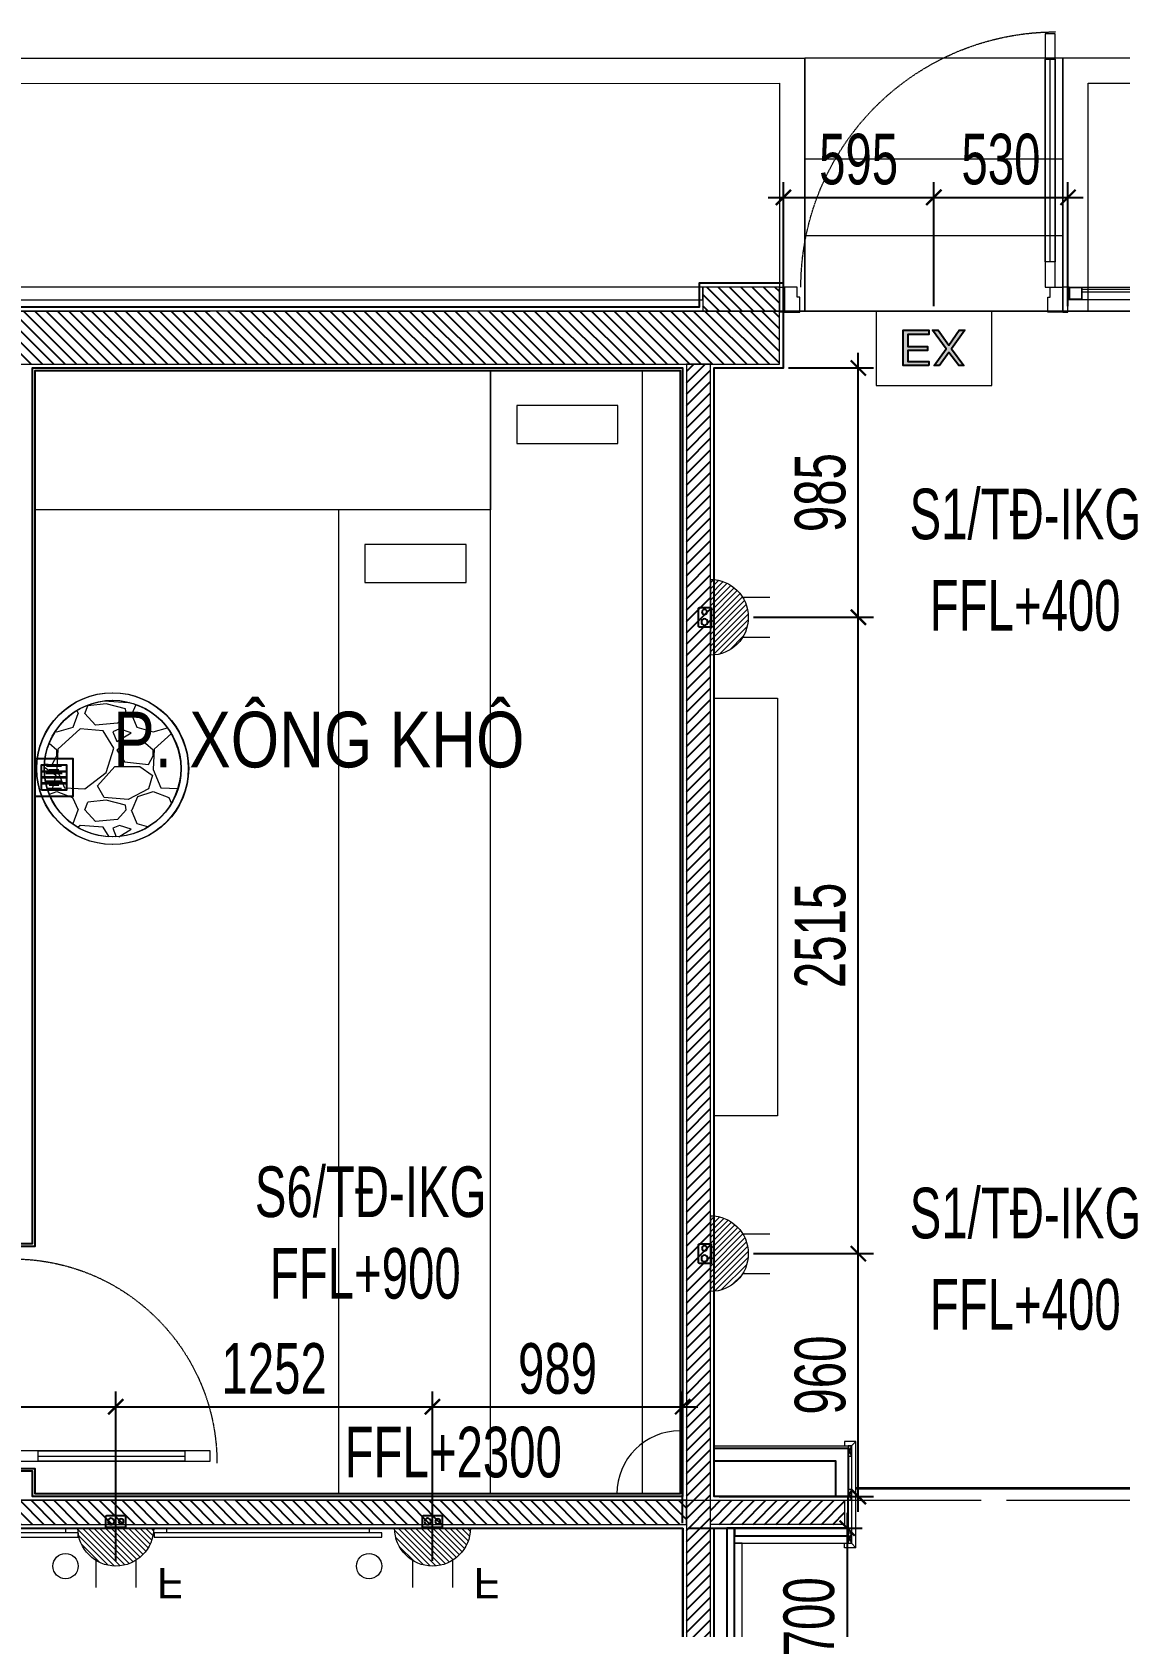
# Model space of a CAD drawing. Header units: millimetres. Extents: x -343543 to 400519, y -115663 to 104219.
# Drawn here: x -327036 to -322738, y 14203 to 20503 of the extents above; entities that cross this region are included whole.
import ezdxf
from ezdxf.xclip import XClip

# ---------------------------------------------------------------- set-up
doc = ezdxf.new("R2010")
doc.units = ezdxf.units.MM
doc.header["$XCLIPFRAME"] = 0
for name, pattern in [('XREF MAT BANG TUONG XAY$0$01.Xref _MB T1$0$HIDDEN', [9.525, 6.35, -3.175]), ('XREF MAT BANG TUONG XAY$0$CENTER', [50.8, 31.75, -6.35, 6.35, -6.35]), ('XREF MAT BANG TUONG XAY$0$HIDDEN', [0.375, 0.25, -0.125])]:
    doc.linetypes.add(name, pattern=pattern)
doc.layers.get('0').update_dxf_attribs({"color": 231, "lineweight": 0})
doc.layers.get('DefPoints').update_dxf_attribs({"color": 191})
for name, color, linetype, lineweight in [('1-INNO-E-Socket', 4, 'Continuous', 5), ('A-PATT', 252, 'Continuous', 9), ('A-SYMBOLS', 10, 'Continuous', 13), ('E - EQ', 10, 'Continuous', 25), ('E-EX', 3, 'Continuous', 25), ('RSA -DIM', 231, 'Continuous', 0), ('SME-E-POW-NOTE', 134, 'Continuous', 18), ('XREF MAT BANG TUONG XAY$0$$0$A-WALL-INT', 8, 'Continuous', 9), ('XREF MAT BANG TUONG XAY$0$$1$A-TEXT', 8, 'Continuous', 25), ('XREF MAT BANG TUONG XAY$0$01.Xref _MB T1$0$A-DOOR', 8, 'Continuous', 9), ('XREF MAT BANG TUONG XAY$0$01.Xref _MB T1$0$A-FNSH', 8, 'Continuous', 9), ('XREF MAT BANG TUONG XAY$0$01.Xref _MB T1$0$A-GLAZ', 8, 'Continuous', 13), ('XREF MAT BANG TUONG XAY$0$01.Xref _MB T1$0$A-HIDD-LO', 8, 'XREF MAT BANG TUONG XAY$0$01.Xref _MB T1$0$HIDDEN', 9), ('XREF MAT BANG TUONG XAY$0$01.Xref _MB T1$0$A-LITE', 8, 'Continuous', 9), ('XREF MAT BANG TUONG XAY$0$01.Xref _MB T1$0$A-RAIL', 8, 'Continuous', 9), ('XREF MAT BANG TUONG XAY$0$01.Xref _MB T1$0$A-TEXT', 8, 'Continuous', 25), ('XREF MAT BANG TUONG XAY$0$A-GRID', 8, 'XREF MAT BANG TUONG XAY$0$CENTER', 15), ('XREF MAT BANG TUONG XAY$0$A-WALL-INT', 8, 'Continuous', 9)]:
    doc.layers.add(name, color=color, linetype=linetype, lineweight=lineweight)
for name, color, linetype in [('E-text', 3, 'Continuous'), ('Gen Điện', 6, 'Continuous'), ('XREF MAT BANG TUONG XAY$0$A-FNSH', 8, 'Continuous'), ('XREF MAT BANG TUONG XAY$0$A-FURN', 8, 'Continuous'), ('XREF MAT BANG TUONG XAY$0$A-FURN @ 50', 8, 'Continuous'), ('XREF MAT BANG TUONG XAY$0$A-FURN @ 75', 8, 'Continuous'), ('XREF MAT BANG TUONG XAY$0$A-HIDD', 8, 'XREF MAT BANG TUONG XAY$0$HIDDEN'), ('XREF MAT BANG TUONG XAY$0$A-PATT', 8, 'Continuous'), ('đế âm', 1, 'Continuous')]:
    doc.layers.add(name, color=color, linetype=linetype)
doc.layers.add('fix lightting red', color=1, linetype='Continuous', lineweight=5, true_color=0xff0000)
doc.styles.add('INNO-Arial', font='arial.ttf')
doc.styles.add('SM-DIMTEXT', font='SME.shx', dxfattribs={"width": 0.7})
doc.styles.add('SME-TEXT', font='sme.shx', dxfattribs={"width": 0.7})
doc.styles.add('XREF MAT BANG TUONG XAY$0$Arial', font='arial.ttf', dxfattribs={"width": 0.8})
doc.dimstyles.new('SDIM-100', dxfattribs={"dimscale": 100, "dimtxt": 2, "dimasz": 0.6, "dimexe": 0.6, "dimexo": 0.2, "dimgap": 0.5, "dimtad": 1, "dimdec": 0, "dimzin": 12, "dimtxsty": 'SM-DIMTEXT', "dimblk": 'ARCHTICK', "dimblk1": 'ARCHTICK', "dimblk2": 'ARCHTICK', "dimcen": 0.12, "dimdle": 0.6, "dimclrd": 7, "dimclre": 8, "dimadec": 0, "dimazin": 3, "dimtfac": 2, "dimtix": 1, "dimtmove": 1, "dimatfit": 3, "dimfxl": 1, "dimtzin": 0, "dimarcsym": 1})
pattern_1 = [(45, (-641.971, -356.651), (-9.45713, 9.45713), [])]

# ---------------------------------------------------------------- blocks, each defined once
blk = doc.blocks.new('*U281')
at = {"color": 8}
blk.add_line((70, 100), (70, 680), dxfattribs=at)
for points in [[(50, 0), (50, 780), (90, 780), (90, 0)], [(50, 100), (90, 100), (90, 680), (50, 680)], [(20, -95), (80, -95), (80, -40), (70, -40), (70, 0), (20, 0)], [(900, -95), (840, -95), (840, -40), (850, -40), (850, 0), (900, 0)]]:
    blk.add_lwpolyline(points, close=True, dxfattribs=at)
at = {"layer": 'XREF MAT BANG TUONG XAY$0$01.Xref _MB T1$0$A-FNSH', "color": 8}
for points in [[(20, -95), (0, -95), (0, 0), (20, 0)], [(900, -95), (920, -95), (920, 0), (900, 0)]]:
    blk.add_lwpolyline(points, close=True, dxfattribs=at)
at = {"layer": 'XREF MAT BANG TUONG XAY$0$01.Xref _MB T1$0$A-HIDD-LO', "color": 8, "ltscale": 0.3}
blk.add_arc((42, 0), 806.7, 360, 90, dxfattribs=at)
blk = doc.blocks.new('*U166')
at = {"color": 8}
blk.add_line((70, 100), (70, 900), dxfattribs=at)
for points in [[(50, 0), (50, 1000), (90, 1000), (90, 0)], [(50, 100), (90, 100), (90, 900), (50, 900)], [(20, -100), (80, -100), (80, -40), (70, -40), (70, 0), (20, 0)], [(1120, -100), (1060, -100), (1060, -40), (1070, -40), (1070, 0), (1120, 0)]]:
    blk.add_lwpolyline(points, close=True, dxfattribs=at)
at = {"layer": 'XREF MAT BANG TUONG XAY$0$01.Xref _MB T1$0$A-FNSH', "color": 8}
for points in [[(20, -100), (0, -100), (0, 0), (20, 0)], [(1120, -100), (1140, -100), (1140, 0), (1120, 0)]]:
    blk.add_lwpolyline(points, close=True, dxfattribs=at)
at = {"layer": 'XREF MAT BANG TUONG XAY$0$01.Xref _MB T1$0$A-HIDD-LO', "color": 8, "ltscale": 0.3}
blk.add_arc((47.5, 0), 1008.3, 360, 90, dxfattribs=at)
blk = doc.blocks.new('XREF MAT BANG TUONG XAY$0$01.Xref _MB T1$0$A$Cfb76151b')
at = {"color": 8}
for points in [[(0, 0), (50, 0), (50, 50), (0, 50)], [(2, 2), (48, 2), (48, 48), (2, 48)]]:
    blk.add_lwpolyline(points, close=True, dxfattribs=at)
blk = doc.blocks.new('XREF MAT BANG TUONG XAY$0$01.Xref _MB T1$0$A$Cc763f58b')
at = {"layer": 'DefPoints', "color": 8}
blk.add_line((5, -50), (5, 0), dxfattribs=at)
at = {"layer": 'XREF MAT BANG TUONG XAY$0$01.Xref _MB T1$0$A-FNSH', "color": 8}
for centre, start, end in [((2.5, 2.3), 222.69033, 317.30967), ((2.5, -52.3), 42.69033, 137.30967)]:
    blk.add_arc(centre, 3.4, start, end, dxfattribs=at)
blk = doc.blocks.new('*U115')
at = {"layer": 'XREF MAT BANG TUONG XAY$0$01.Xref _MB T1$0$A-GLAZ'}
for p, q in [((500, 20), (55, 20)), ((500, 10), (55, 10))]:
    blk.add_line(p, q, dxfattribs=at)
at = {"layer": 'XREF MAT BANG TUONG XAY$0$01.Xref _MB T1$0$A-LITE', "color": 8}
blk.add_lwpolyline([(500, 50), (55, 50), (55, 0), (500, 0)], close=True, dxfattribs=at)
at = {"layer": 'XREF MAT BANG TUONG XAY$0$01.Xref _MB T1$0$A-FNSH', "color": 8, "rotation": 180}
blk.add_blockref('XREF MAT BANG TUONG XAY$0$01.Xref _MB T1$0$A$Cc763f58b', (5, 0), dxfattribs=at)
at = {"layer": 'XREF MAT BANG TUONG XAY$0$01.Xref _MB T1$0$A-FNSH', "color": 8, "xscale": -1, "rotation": 180}
blk.add_blockref('XREF MAT BANG TUONG XAY$0$01.Xref _MB T1$0$A$Cc763f58b', (550, 0), dxfattribs=at)
at = {"layer": 'XREF MAT BANG TUONG XAY$0$01.Xref _MB T1$0$A-GLAZ', "color": 8}
blk.add_blockref('XREF MAT BANG TUONG XAY$0$01.Xref _MB T1$0$A$Cfb76151b', (5, 0), dxfattribs=at)
at = {"layer": 'XREF MAT BANG TUONG XAY$0$01.Xref _MB T1$0$A-GLAZ', "color": 8, "xscale": -1}
blk.add_blockref('XREF MAT BANG TUONG XAY$0$01.Xref _MB T1$0$A$Cfb76151b', (550, 0), dxfattribs=at)
blk = doc.blocks.new('XREF MAT BANG TUONG XAY$0$00.xref_IKIGAI_Truc')
at = {"layer": 'XREF MAT BANG TUONG XAY$0$A-GRID', "color": 8, "ltscale": 20}
for points in [[(-2907.5, 19400), (42750, 19400)], [(-2907.5, 14700), (42750, 14700)]]:
    blk.add_lwpolyline(points, dxfattribs=at)
blk = doc.blocks.new('XREF MAT BANG TUONG XAY$0$Drain')
at = {"color": 8}
blk.add_lwpolyline([(-1.2, -1.2), (1.2, -1.2), (1.2, 1.2), (-1.2, 1.2)], close=True, dxfattribs=at)
at = {"color": 8, "const_width": 0.16}
for points in [[(-0.73, 0.48), (-0.73, -0.48)], [(-0.37, 0.79), (-0.37, -0.79)], [(0, 0.87), (0, -0.87)], [(0.37, 0.79), (0.37, -0.79)], [(0.73, 0.48), (0.73, -0.48)]]:
    blk.add_lwpolyline(points, dxfattribs=at)
blk = doc.blocks.new('*U3481')
at = {"layer": 'XREF MAT BANG TUONG XAY$0$A-FURN @ 50', "color": 8, "xscale": -41.66666666666667, "yscale": 41.66666666666667, "zscale": 41.66666666666667, "rotation": 270}
blk.add_blockref('XREF MAT BANG TUONG XAY$0$Drain', (11615, 17557), dxfattribs=at)
at = {"layer": 'XREF MAT BANG TUONG XAY$0$A-FURN @ 75', "color": 8, "xscale": -62.50000000000001, "yscale": 62.50000000000001, "zscale": 62.50000000000001, "rotation": 270}
blk.add_blockref('XREF MAT BANG TUONG XAY$0$Drain', (11615, 17557), dxfattribs=at)
blk = doc.blocks.new('XREF MAT BANG TUONG XAY$0$xref_IKIGAI_Cot')
at = {"layer": 'XREF MAT BANG TUONG XAY$0$A-GRID', "color": 8, "ltscale": 20}
for points in [[(-2907.5, 19400), (42750, 19400)], [(-2907.5, 14700), (42750, 14700)]]:
    blk.add_lwpolyline(points, dxfattribs=at)
blk = doc.blocks.new('*U218')
at = {"layer": 'XREF MAT BANG TUONG XAY$0$A-PATT'}
h = blk.add_hatch(dxfattribs=at)
h.set_pattern_fill('ANSI31', color=8, scale=10)
h.set_pattern_definition([(45, (40766.8, -11178.564), (-22.45064, 22.45064), [])])
h.paths.add_polyline_path([(-38.7, 47.5), (5281.3, 47.5), (5281.3, -47.5), (-38.7, -47.5)])
at = {"layer": 'XREF MAT BANG TUONG XAY$0$A-WALL-INT', "color": 8}
blk.add_lwpolyline([(-38.7, 47.5), (5281.3, 47.5), (5281.3, -47.5), (-38.7, -47.5)], close=True, dxfattribs=at)
blk = doc.blocks.new('*U232')
at = {"layer": 'XREF MAT BANG TUONG XAY$0$A-PATT'}
h = blk.add_hatch(dxfattribs=at)
h.set_pattern_fill('ANSI31', color=8, scale=10)
h.set_pattern_definition([(45, (41235.113, -11293.564), (-22.45064, 22.45064), [])])
h.paths.add_polyline_path([(-38.7, 47.5), (5749.6, 47.5), (5749.6, -162.5), (-38.7, -162.5)])
at = {"layer": 'XREF MAT BANG TUONG XAY$0$A-WALL-INT', "color": 8}
blk.add_lwpolyline([(-38.7, 47.5), (5749.6, 47.5), (5749.6, -162.5), (-38.7, -162.5)], close=True, dxfattribs=at)
blk = doc.blocks.new('*U233')
at = {"layer": 'XREF MAT BANG TUONG XAY$0$A-PATT'}
h = blk.add_hatch(dxfattribs=at)
h.set_pattern_fill('ANSI31', color=8, scale=10)
h.set_pattern_definition([(45, (35750.103, -11178.564), (-22.45064, 22.45064), [])])
h.paths.add_polyline_path([(-38.7, 47.5), (264.6, 47.5), (264.6, -47.5), (-38.7, -47.5)])
at = {"layer": 'XREF MAT BANG TUONG XAY$0$A-WALL-INT', "color": 8}
blk.add_lwpolyline([(-38.7, 47.5), (264.6, 47.5), (264.6, -47.5), (-38.7, -47.5)], close=True, dxfattribs=at)
blk = doc.blocks.new('*U279')
at = {"layer": 'XREF MAT BANG TUONG XAY$0$A-PATT'}
h = blk.add_hatch(dxfattribs=at)
h.set_pattern_fill('ANSI31', color=8, scale=10)
h.set_pattern_definition([(45, (43311.79, -11178.564), (-22.45064, 22.45064), [])])
h.paths.add_polyline_path([(-38.7, 47.5), (7826.3, 47.5), (7826.3, -47.5), (-38.7, -47.5)])
at = {"layer": 'XREF MAT BANG TUONG XAY$0$A-WALL-INT', "color": 8}
blk.add_lwpolyline([(-38.7, 47.5), (7826.3, 47.5), (7826.3, -47.5), (-38.7, -47.5)], close=True, dxfattribs=at)
blk = doc.blocks.new('*U289')
at = {"layer": 'XREF MAT BANG TUONG XAY$0$A-PATT'}
h = blk.add_hatch(dxfattribs=at)
h.set_pattern_fill('ANSI31', color=8, scale=10)
h.set_pattern_definition([(45, (35976.79, -11178.564), (-22.45064, 22.45064), [])])
h.paths.add_polyline_path([(-38.7, 47.5), (491.3, 47.5), (491.3, -47.5), (-38.7, -47.5)])
at = {"layer": 'XREF MAT BANG TUONG XAY$0$A-WALL-INT', "color": 8}
blk.add_lwpolyline([(-38.7, 47.5), (491.3, 47.5), (491.3, -47.5), (-38.7, -47.5)], close=True, dxfattribs=at)
blk = doc.blocks.new('XREF MAT BANG NOI THAT')
h = blk.add_hatch()
h.set_pattern_fill('GRAVEL', color=8, scale=15)
h.set_pattern_definition([(228.0127875, (-413533.12, -126211.106), (-3048.0000002, -3428.9999998), [51.25822, -5074.57255]), (184.969741, (-413567.41, -126249.206), (4571.9999982, 381.0000217), [87.9607, -8708.10733]), (132.510447, (-413655.04, -126256.826), (3810.0000016, -4190.9999985), [62.02223, -6140.20842]), (267.273689, (-413803.63, -126352.076), (381.0000008, 7619.99999996), [80.10068, -7929.9656]), (292.833654, (-413807.44, -126432.086), (-1905.00000016, 4571.9999999), [78.54505, -7775.97116]), (357.273689, (-413776.96, -126504.476), (-7619.99999996, 381.0000008), [80.10068, -7929.9656]), (37.6942405, (-413696.95, -126508.286), (-4952.9999998, -3810.0000003), [105.92905, -10486.9673]), (72.2553284, (-413613.13, -126443.516), (2667.0000007, 8381.99999977), [100.00793, -9900.7885]), (121.4295656, (-413582.65, -126348.266), (-3048.0000004, 4952.9999997), [80.37195, -7956.83185]), (175.236358, (-413624.56, -126279.686), (4191, -381.0000007), [91.757, -4496.09054]), (222.3974378, (-413716, -126272.066), (-4571.99999985, -4191.00000016), [118.6617, -11747.51588]), (138.814075, (-413426.44, -126355.886), (-2666.9999998, 2286.0000002), [40.50068, -4009.58487]), (171.4692344, (-413456.92, -126329.216), (4953.0000001, -761.9999991), [77.0523, -7628.19585]), (225, (-413533.12, -126317.79), (-5e-14, -381), [53.8814, -484.93397]), (203.19859, (-413559.79, -126272.066), (1905, 762), [29.0162, -2872.59336]), (291.80141, (-413586.46, -126283.496), (-381, 1143), [41.03484, -2010.71295]), (30.963757, (-413571.22, -126321.596), (1143, 762), [66.64795, -2154.94472]), (161.56505, (-413514.07, -126287.31), (762, -381), [48.19307, -1156.63472]), (16.3895403, (-413807.44, -126283.496), (3810, 1143), [67.5132, -6683.824]), (70.346176, (-413742.67, -126264.446), (-1524.0000001, -4191), [56.63984, -5607.33235]), (293.19859, (-413514.07, -126211.106), (-762, 1905), [58.032, -2843.57754]), (343.6104597, (-413491.21, -126264.446), (-3810.0000001, 1142.9999997), [67.5132, -6683.824]), (339.443955, (-413807.44, -126519.716), (-1905, 762), [65.10528, -3190.16015]), (294.7751406, (-413746.48, -126542.576), (-1905.0000023, 4190.999999), [54.55082, -5400.539]), (66.80141, (-413510.26, -126592.106), (762, 1905), [58.032, -2843.57754]), (17.3540246, (-413487.4, -126538.766), (-4952.9999999, -1524.0000003), [63.8674, -6322.8564]), (69.443955, (-413696.95, -126592.106), (-762, -1905), [32.55264, -3222.7128]), (101.309932, (-413533.12, -126592.11), (-381, 1524), [19.4272, -1923.29924]), (165.963757, (-413536.93, -126573.06), (1143, -381), [78.54506, -1492.3582]), (186.009006, (-413613.13, -126554.006), (3810, 381.0000002), [72.79005, -7206.20473]), (303.690068, (-413571.22, -126355.89), (-381, 762), [54.94858, -1318.76645]), (353.1572266, (-413540.74, -126401.606), (6477.00000004, -761.99999966), [95.9335, -9497.40136]), (60.945396, (-413445.49, -126413.036), (-1524, -2667), [39.22624, -3883.40885]), (90, (-413426.44, -126378.75), (-381, 381), [22.86, -358.14]), (120.256437, (-413620.75, -126542.576), (1523.9999998, -2667.0000001), [52.93004, -5240.09112]), (48.0127875, (-413647.42, -126496.856), (3048.0000003, 3428.9999998), [102.51643, -5023.31433]), (0, (-413578.84, -126420.66), (381, 381), [99.06, -281.94]), (325.3048465, (-413479.78, -126420.656), (3810.0000014, -2666.999998), [60.24143, -5963.8975]), (254.054604, (-413430.25, -126454.946), (-381, -1524), [55.47436, -2718.2475]), (207.6459754, (-413445.49, -126508.286), (-7239.00000027, -3809.9999995), [90.32176, -8941.86966]), (175.4260787, (-413525.5, -126550.196), (-4953, 381), [95.55442, -9459.87697])])
edge = h.paths.add_edge_path()
edge.add_arc((11847.4, 17591.7), 270, 180, 540, ccw=False)
at = {"color": 8}
for points in [[(11540, 19165), (13340, 19165), (13340, 18615), (11540, 18615)], [(13340, 19165), (13940, 19165), (13940, 14725), (13340, 14725)], [(14090, 19165), (13940, 19165), (13940, 14725), (14090, 14725)], [(13844.4, 19026.8), (13444.4, 19026.8), (13444.4, 18876.8), (13844.4, 18876.8)], [(13340, 18615), (12740, 18615), (12740, 14725), (13340, 14725)], [(13244.4, 18476.8), (12844.4, 18476.8), (12844.4, 18326.8), (13244.4, 18326.8)], [(14225, 16220), (14225, 17870), (14475, 17870), (14475, 16220)], [(9055, 11510), (8505, 11510), (8505, 14285), (8810, 14285), (8810, 14590), (14102.5, 14590), (14100, 11509.6), (13550, 11510), (13550, 14040), (9055, 14040)], [(11710.5, 14554), (11710.5, 14572), (10810.5, 14572), (10810.5, 14554)], [(10860.5, 14590), (11660.5, 14590), (11660.5, 14572), (10860.5, 14572)], [(12910.5, 14554), (12910.5, 14572), (12010.5, 14572), (12010.5, 14554)], [(12060.5, 14590), (12860.5, 14590), (12860.5, 14572), (12060.5, 14572)]]:
    blk.add_lwpolyline(points, close=True, dxfattribs=at)
for centre, radius in [((11845.8, 17591.7), 300), ((11847.4, 17591.7), 300), ((11845.8, 17591.7), 270), ((11847.4, 17591.7), 270), ((11660.5, 14440), 50), ((12860.5, 14440), 50)]:
    blk.add_circle(centre, radius, dxfattribs=at)
blk = doc.blocks.new('01.Xref _MB T1')
at = {"color": 8}
blk.add_lwpolyline([(39999.98286, 2999.99997), (40000.00012, 19400), (-0.00011, 19399.99891), (0.00011, 2999.99997), (8394.99073, 2999.9999), (8394.99073, -99.99996), (31605.0109, -99.99952), (31605.0109, 3000.00035)], close=True, dxfattribs=at)
at = {"layer": 'XREF MAT BANG TUONG XAY$0$$0$A-WALL-INT', "color": 8}
for points in [[(14739.99988, 14933.00002), (14739.99988, 14915.00002), (14766.99988, 14915.00002), (14784.99988, 14933.00002)], [(14739.99988, 14933.00002), (14739.99988, 14915.00002), (14766.99988, 14915.00002), (14784.99988, 14933.00002)], [(14766.99991, 14530), (14784.99991, 14512), (14784.99988, 14933.00002), (14766.99988, 14915.00002)], [(14766.99991, 14530), (14784.99991, 14512), (14784.99988, 14933.00002), (14766.99988, 14915.00002)], [(14224.99297, 14914.99996), (14754.99988, 14914.99996), (14754.99988, 14905.99996), (14224.99297, 14905.99996)], [(14754.99988, 14875.00002), (14766.99988, 14875.00002), (14766.99988, 14915.00002), (14754.99988, 14915.00002)], [(14754.99988, 14875.00002), (14766.99988, 14875.00002), (14766.99988, 14915.00002), (14754.99988, 14915.00002)], [(14754.9999, 14702.50001), (14766.9999, 14702.50001), (14766.9999, 14742.50001), (14754.9999, 14742.50001)], [(14754.9999, 14702.50001), (14766.9999, 14702.50001), (14766.9999, 14742.50001), (14754.9999, 14742.50001)], [(14754.99991, 14530), (14754.99991, 14560), (14304.99045, 14560), (14304.99045, 14530)], [(14754.99991, 14530), (14766.99991, 14530), (14766.99991, 14570), (14754.99991, 14570)], [(14754.99991, 14530), (14766.99991, 14530), (14766.99991, 14570), (14754.99991, 14570)], [(14334.99994, 14530), (14304.99994, 14530), (14304.99994, 11264.99999), (14334.99994, 11264.99999)], [(14739.99991, 14512), (14739.99991, 14530), (14766.99991, 14530), (14784.99991, 14512)], [(14739.99991, 14512), (14739.99991, 14530), (14766.99991, 14530), (14784.99991, 14512)]]:
    blk.add_lwpolyline(points, close=True, dxfattribs=at)
for points in [[(14754.99988, 14875.00002), (14766.99988, 14915.00002)], [(14766.99988, 14875.00002), (14754.99988, 14915.00002)], [(14754.99988, 14875.00002), (14766.99988, 14915.00002)], [(14766.99988, 14875.00002), (14754.99988, 14915.00002)], [(14754.9999, 14702.50001), (14766.9999, 14742.50001)], [(14766.9999, 14702.50001), (14754.9999, 14742.50001)], [(14754.9999, 14702.50001), (14766.9999, 14742.50001)], [(14766.9999, 14702.50001), (14754.9999, 14742.50001)], [(14754.99991, 14530), (14766.99991, 14570)], [(14766.99991, 14530), (14754.99991, 14570)], [(14754.99991, 14530), (14766.99991, 14570)], [(14766.99991, 14530), (14754.99991, 14570)]]:
    blk.add_lwpolyline(points, dxfattribs=at)
at = {"layer": 'XREF MAT BANG TUONG XAY$0$01.Xref _MB T1$0$A-FNSH', "color": 8}
for points in [[(8394.99073, 1999.99999), (-1000, 1999.99998), (-1000.00012, 20399.99968), (14583.31301, 20400.0078)], [(14583.31333, 19399.99994), (14583.31301, 20400.0078)], [(15703.31324, 19400.00844), (15703.31324, 20300.0085), (24276.68633, 20300.01291), (24276.68661, 19494.99925), (24376.68689, 19494.99925), (24376.68627, 20400.01296), (15603.31324, 20400.00844)], [(-899.99999, 5519.99987), (-900.00012, 20299.99973), (14483.31306, 20300.00774), (14483.31333, 19400)], [(14586.62786, 19399.99994), (24376.68659, 19399.99984)]]:
    blk.add_lwpolyline(points, dxfattribs=at)
for points in [[(14583.31333, 19399.99994), (15603.31324, 19399.99999), (15603.31324, 20400.00814), (14583.31333, 20400.00809)], [(15603.31324, 20000.00844), (14583.31317, 20000.00839), (14583.31317, 19698.5039), (15603.31324, 19698.50395)]]:
    blk.add_lwpolyline(points, close=True, dxfattribs=at)
at = {"layer": 'XREF MAT BANG TUONG XAY$0$01.Xref _MB T1$0$A-FNSH', "color": 8, "elevation": 0}
blk.add_lwpolyline([(15603.31324, 20400.00785), (15603.31324, 19400.00844)], dxfattribs=at)
at = {"layer": 'XREF MAT BANG TUONG XAY$0$01.Xref _MB T1$0$A-RAIL', "color": 8}
blk.add_lwpolyline([(8780.00007, 19494.99885), (8780.00007, 19444.99885), (14180.00007, 19444.9993), (14180.00007, 19494.9993)], close=True, dxfattribs=at)
at = {"layer": 'XREF MAT BANG TUONG XAY$0$A-FNSH', "color": 8}
for points in [[(11290, 15714.99997), (11530, 15714.99997), (11530, 19174.99915), (14100, 19174.99915), (14100, 14714.99999), (11529.99993, 14714.99999), (11530, 14814.99997), (11290.00003, 14814.99997)], [(8504.99998, 11510), (8504.99668, 14285), (8809.99073, 14284.99999), (8809.99073, 14590), (14099.96637, 14590), (14099.97586, 11509.99995)], [(14224.99994, 11314.99999), (14225.00005, 14590), (14754.99993, 14590), (14754.99993, 14715.0002), (14225.00265, 14714.99978), (14224.99735, 19174.99957), (14498.31324, 19174.99872), (14498.31323, 19509.9993), (14165.00007, 19509.9993), (14165.00007, 19414.99916), (7544.99993, 19415.00765)], [(11280, 15704.99997), (11540, 15704.99997), (11540, 19164.99915), (14090, 19164.99915), (14090, 14724.99999), (11539.99994, 14724.99999), (11540, 14824.99997), (11280.00004, 14824.99997)]]:
    blk.add_lwpolyline(points, dxfattribs=at)
at = {"layer": 'XREF MAT BANG TUONG XAY$0$A-FURN', "color": 8}
for points in [[(14224.99294, 14905.99996), (14754.99988, 14905.99996), (14754.99988, 14715.0002)], [(14224.99294, 14855.99996), (14704.99988, 14855.99996), (14704.99988, 14715.0002)]]:
    blk.add_lwpolyline(points, dxfattribs=at)
for points in [[(14274.99994, 11264.99999), (14304.99994, 11264.99999), (14304.99994, 14590), (14274.99994, 14590)], [(14304.99045, 14560), (14754.99991, 14560), (14754.99991, 14590), (14304.99045, 14590)]]:
    blk.add_lwpolyline(points, close=True, dxfattribs=at)
at = {"layer": 'XREF MAT BANG TUONG XAY$0$A-HIDD', "color": 8, "ltscale": 200, "const_width": 10}
blk.add_lwpolyline([(14784.9999, 14747.50001), (15879.99993, 14747.50001)], dxfattribs=at)
at = {"color": 8}
blk.add_blockref('XREF MAT BANG TUONG XAY$0$00.xref_IKIGAI_Truc', (0.00011, 0), dxfattribs=at)
ref = blk.add_blockref('XREF MAT BANG TUONG XAY$0$xref_IKIGAI_Cot', (-0.00927, -0.00001), dxfattribs=at)
XClip(ref).set_block_clipping_path([(-1610.3425959283, -2225.6693134198), (41829.1295208634, 21555.8819575264)])
at = {"layer": 'XREF MAT BANG TUONG XAY$0$01.Xref _MB T1$0$A-DOOR', "color": 8, "extrusion": (-2.81943e-13, 1.42352e-14, -1), "zscale": -1, "rotation": 3.766684723786588e-05}
blk.add_blockref('*U166', (-15623.3133, 19494.99925, 0), dxfattribs=at)
at = {"layer": 'XREF MAT BANG TUONG XAY$0$01.Xref _MB T1$0$A-DOOR', "color": 8, "extrusion": (1.42352e-14, 2.81943e-13, -1), "zscale": -1, "rotation": 90.00003766684722}
blk.add_blockref('*U281', (-11452.49998, 14804.99994, 0), dxfattribs=at)
at = {"layer": 'XREF MAT BANG TUONG XAY$0$01.Xref _MB T1$0$A-TEXT', "color": 8, "xscale": -1, "rotation": 180}
blk.add_blockref('*U115', (15623.3133, 19494.99925), dxfattribs=at)
at = {"layer": 'XREF MAT BANG TUONG XAY$0$A-FURN', "color": 8, "xscale": -1}
for name, p, rotation in [('*U233', (14218.69838, 19447.5), 180), ('*U232', (8733.68861, 19237.49914), 180), ('*U279', (14162.5, 11363.6983), 270), ('*U218', (8833.68904, 14652.5), 180)]:
    blk.add_blockref(name, p, dxfattribs=dict(at, rotation=rotation))
at = {"layer": 'XREF MAT BANG TUONG XAY$0$A-FURN', "linetype": 'Continuous'}
blk.add_blockref('*U3481', (0, 0), dxfattribs=at)
at = {"layer": 'XREF MAT BANG TUONG XAY$0$A-FURN', "color": 8, "rotation": 180}
blk.add_blockref('*U289', (14701.3016, 14652.49999), dxfattribs=at)
at = {"layer": 'XREF MAT BANG TUONG XAY$0$$1$A-TEXT', "color": 8, "style": 'XREF MAT BANG TUONG XAY$0$Arial', "width": 0.8}
blk.add_text('P. XÔNG KHÔ', height=220, dxfattribs=at).set_placement((11849.23539, 17596.50952, 0))
at = {"layer": 'A-PATT', "color": 8}
blk.add_blockref('XREF MAT BANG NOI THAT', (0, 0), dxfattribs=at)
blk = doc.blocks.new('*U28')
at = {"layer": '1-INNO-E-Socket'}
h = blk.add_hatch(dxfattribs=at)
h.set_pattern_fill('ANSI31,O', scale=106.995219)
h.set_pattern_definition(pattern_1)
h.paths.add_polyline_path([(124.8, 0, 1), (-124.8, 0)])
for p, q in [((-65.7, 106.1), (-65.7, 195.3)), ((65.7, 106.1), (65.7, 195.3)), ((124.8, 0), (-124.8, 0)), ((109.4, 0), (-109.4, 0))]:
    blk.add_line(p, q, dxfattribs=at)
blk.add_arc((0, 0), 124.8, 0, 180, dxfattribs=at)
blk = doc.blocks.new('KH VIDIFI NHA XE_dwg_KH VIDIFI NHA XE_dwg_INNO_E_ĐÈN_EXIT THOÁT HIỂM1 - ELC_EmergencyExit-1904534-MẶT BẰNG ĐÈN EXIT_ SỰ CỐ TẦNG HẦM-2156726-DANH MỤC KÝ HIỆU SỬ DỤNG TRONG BẢN VẼ-2855094-KÍ HIỆU BẢN VẼ')
h = blk.add_hatch(color=256)
h.paths.add_polyline_path([(-75.1, 122.5), (-0.9, 122.5), (-0.9, 110.4), (-61.5, 110.4), (-61.5, 78.8), (-4.8, 78.8), (-4.8, 66.9), (-61.6, 66.9), (-61.6, 31.8), (-0.9, 31.8), (-0.9, 19.8), (-75.1, 19.8)], flags=0)
h.paths.add_polyline_path([(30.4, 122.5), (57.3, 84.1), (86.1, 122.3), (100.8, 122.3), (65.1, 73.9), (103.8, 19.8), (87, 19.8), (56.8, 63), (25.9, 19.8), (9.6, 19.8), (49.3, 73.4), (14.3, 122.5)], flags=0)
at = {"lineweight": 15, "flags": 128}
blk.add_lwpolyline([(181.7, 180.1), (181.7, -35.9), (-154.3, -35.9), (-154.3, 180.1)], close=True, dxfattribs=at)
at = {"flags": 128}
for points in [[(-0.9, 122.5), (-75.1, 122.5), (-75.1, 19.8), (-0.9, 19.8), (-0.9, 31.8), (-61.6, 31.8), (-61.6, 66.9), (-4.8, 66.9), (-4.8, 78.8), (-61.5, 78.8), (-61.5, 110.4), (-0.9, 110.4)], [(30.4, 122.5), (14.3, 122.5), (49.3, 73.4), (9.6, 19.8), (25.9, 19.8), (56.8, 63), (87, 19.8), (103.8, 19.8), (65.1, 73.9), (100.8, 122.3), (86.1, 122.3), (57.3, 84.1)]]:
    blk.add_lwpolyline(points, close=True, dxfattribs=at)
blk = doc.blocks.new('*U29')
at = {"layer": '1-INNO-E-Socket'}
h = blk.add_hatch(dxfattribs=at)
h.set_pattern_fill('ANSI31,O', scale=106.995219)
h.set_pattern_definition(pattern_1)
h.paths.add_polyline_path([(124.8, 0, 1), (-124.8, 0)])
for p, q in [((-65.7, 106.1), (-65.7, 195.3)), ((65.7, 106.1), (65.7, 195.3)), ((124.8, 0), (-124.8, 0)), ((109.4, 0), (-109.4, 0))]:
    blk.add_line(p, q, dxfattribs=at)
blk.add_arc((0, 0), 124.8, 0, 180, dxfattribs=at)
at = {"layer": 'E-text', "style": 'INNO-Arial'}
blk.add_text('F', height=100, dxfattribs=at).set_placement((135.1, 131.4))
blk = doc.blocks.new('_ArchTick')
at = {"color": 0, "linetype": 'ByBlock', "const_width": 0.15}
blk.add_lwpolyline([(-0.5, -0.5), (0.5, 0.5)], dxfattribs=at)
blk = doc.blocks.new('*D509')
at = {"layer": 'DefPoints', "color": 0, "linetype": 'Continuous', "ltscale": 1000, "transparency": 16777216}
for p in [(-326704.2, 15069.8), (-327912.5, 14440.7), (-326704.2, 14440.2)]:
    blk.add_point(p, dxfattribs=at)
at = {"layer": 'RSA -DIM', "color": 8, "linetype": 'Continuous', "lineweight": -2, "ltscale": 1000, "transparency": 16777216}
for p, q in [((-327912.5, 14460.7), (-327912.5, 15129.8)), ((-326704.2, 14460.2), (-326704.2, 15129.8))]:
    blk.add_line(p, q, dxfattribs=at)
at = {"layer": 'RSA -DIM', "color": 7, "linetype": 'Continuous', "lineweight": -2, "ltscale": 1000, "transparency": 16777216}
blk.add_line((-327972.5, 15069.8), (-326644.2, 15069.8), dxfattribs=at)
at = {"layer": 'RSA -DIM', "color": 7, "linetype": 'Continuous', "lineweight": -2, "ltscale": 1000, "transparency": 16777216, "xscale": 60, "yscale": 60, "zscale": 60, "rotation": 180}
blk.add_blockref('_ArchTick', (-327912.5, 15069.8), dxfattribs=at)
at = {"layer": 'RSA -DIM', "color": 7, "linetype": 'Continuous', "lineweight": -2, "ltscale": 1000, "transparency": 16777216, "xscale": 60, "yscale": 60, "zscale": 60}
blk.add_blockref('_ArchTick', (-326704.2, 15069.8), dxfattribs=at)
at = {"layer": 'RSA -DIM', "color": 0, "linetype": 'Continuous', "ltscale": 1000, "transparency": 16777216, "insert": (-327308.4, 15219.8), "char_height": 200, "attachment_point": 5, "style": 'SM-DIMTEXT'}
blk.add_mtext('1208', dxfattribs=at)
blk = doc.blocks.new('*D510')
at = {"layer": 'DefPoints', "color": 0, "linetype": 'Continuous', "ltscale": 1000, "transparency": 16777216}
for p in [(-325452.3, 15069.8), (-326704.2, 14440.2), (-325452.3, 14440.2)]:
    blk.add_point(p, dxfattribs=at)
at = {"layer": 'RSA -DIM', "color": 8, "linetype": 'Continuous', "lineweight": -2, "ltscale": 1000, "transparency": 16777216}
for p, q in [((-326704.2, 14460.2), (-326704.2, 15129.8)), ((-325452.3, 14460.2), (-325452.3, 15129.8))]:
    blk.add_line(p, q, dxfattribs=at)
at = {"layer": 'RSA -DIM', "color": 7, "linetype": 'Continuous', "lineweight": -2, "ltscale": 1000, "transparency": 16777216}
blk.add_line((-326764.2, 15069.8), (-325392.3, 15069.8), dxfattribs=at)
at = {"layer": 'RSA -DIM', "color": 7, "linetype": 'Continuous', "lineweight": -2, "ltscale": 1000, "transparency": 16777216, "xscale": 60, "yscale": 60, "zscale": 60, "rotation": 180}
blk.add_blockref('_ArchTick', (-326704.2, 15069.8), dxfattribs=at)
at = {"layer": 'RSA -DIM', "color": 7, "linetype": 'Continuous', "lineweight": -2, "ltscale": 1000, "transparency": 16777216, "xscale": 60, "yscale": 60, "zscale": 60}
blk.add_blockref('_ArchTick', (-325452.3, 15069.8), dxfattribs=at)
at = {"layer": 'RSA -DIM', "color": 0, "linetype": 'Continuous', "ltscale": 1000, "transparency": 16777216, "insert": (-326078.3, 15219.8), "char_height": 200, "attachment_point": 5, "style": 'SM-DIMTEXT'}
blk.add_mtext('1252', dxfattribs=at)
blk = doc.blocks.new('*D511')
at = {"layer": 'DefPoints', "color": 0, "linetype": 'Continuous', "ltscale": 1000, "transparency": 16777216}
for p in [(-324463.5, 15069.8), (-324463.5, 14590), (-325452.3, 14440.2)]:
    blk.add_point(p, dxfattribs=at)
at = {"layer": 'RSA -DIM', "color": 8, "linetype": 'Continuous', "lineweight": -2, "ltscale": 1000, "transparency": 16777216}
for p, q in [((-325452.3, 14460.2), (-325452.3, 15129.8)), ((-324463.5, 14610), (-324463.5, 15129.8))]:
    blk.add_line(p, q, dxfattribs=at)
at = {"layer": 'RSA -DIM', "color": 7, "linetype": 'Continuous', "lineweight": -2, "ltscale": 1000, "transparency": 16777216}
blk.add_line((-325512.3, 15069.8), (-324403.5, 15069.8), dxfattribs=at)
at = {"layer": 'RSA -DIM', "color": 7, "linetype": 'Continuous', "lineweight": -2, "ltscale": 1000, "transparency": 16777216, "xscale": 60, "yscale": 60, "zscale": 60, "rotation": 180}
blk.add_blockref('_ArchTick', (-325452.3, 15069.8), dxfattribs=at)
at = {"layer": 'RSA -DIM', "color": 7, "linetype": 'Continuous', "lineweight": -2, "ltscale": 1000, "transparency": 16777216, "xscale": 60, "yscale": 60, "zscale": 60}
blk.add_blockref('_ArchTick', (-324463.5, 15069.8), dxfattribs=at)
at = {"layer": 'RSA -DIM', "color": 0, "linetype": 'Continuous', "ltscale": 1000, "transparency": 16777216, "insert": (-324957.9, 15219.8), "char_height": 200, "attachment_point": 5, "style": 'SM-DIMTEXT'}
blk.add_mtext('989', dxfattribs=at)
blk = doc.blocks.new('*D512')
at = {"layer": 'DefPoints', "color": 0, "linetype": 'Continuous', "ltscale": 1000, "transparency": 16777216}
for p in [(-324461, 14590), (-324613.3, 13889.7), (-323813.2, 13889.7)]:
    blk.add_point(p, dxfattribs=at)
at = {"layer": 'RSA -DIM', "color": 7, "linetype": 'Continuous', "lineweight": -2, "ltscale": 1000, "transparency": 16777216}
blk.add_line((-323813.2, 14650), (-323813.2, 13829.7), dxfattribs=at)
at = {"layer": 'RSA -DIM', "color": 8, "linetype": 'Continuous', "lineweight": -2, "ltscale": 1000, "transparency": 16777216}
for p, q in [((-324441, 14590), (-323753.2, 14590)), ((-324593.3, 13889.7), (-323753.2, 13889.7))]:
    blk.add_line(p, q, dxfattribs=at)
at = {"layer": 'RSA -DIM', "color": 7, "linetype": 'Continuous', "lineweight": -2, "ltscale": 1000, "transparency": 16777216, "xscale": 60, "yscale": 60, "zscale": 60}
for p, rotation in [((-323813.2, 14590), 90), ((-323813.2, 13889.7), 270)]:
    blk.add_blockref('_ArchTick', p, dxfattribs=dict(at, rotation=rotation))
at = {"layer": 'RSA -DIM', "color": 0, "linetype": 'Continuous', "ltscale": 1000, "transparency": 16777216, "insert": (-323963.2, 14239.8), "char_height": 200, "attachment_point": 5, "rotation": 90, "style": 'SM-DIMTEXT'}
blk.add_mtext('700', dxfattribs=at)
blk = doc.blocks.new('đế âm 78')
at = {"layer": 'Gen Điện', "ltscale": 30}
blk.add_lwpolyline([(5501258.1, -3862344.9), (5501258.1, -3862422.9), (5501303.1, -3862422.9, 0.414214), (5501308.1, -3862417.9), (5501308.1, -3862349.9, 0.414214), (5501303.1, -3862344.9), (5501258.1, -3862344.9)], format="xyb", dxfattribs=at)
blk.add_lwpolyline([(5501261.1, -3862344.9), (5501261.1, -3862422.9)], dxfattribs=at)
for centre, radius in [((5501284.6, -3862402.9), 12.5), ((5501284.6, -3862362.9), 10)]:
    blk.add_circle(centre, radius, dxfattribs=at)
blk = doc.blocks.new('*D533')
at = {"layer": 'DefPoints', "color": 0, "linetype": 'Continuous', "ltscale": 1000, "transparency": 16777216}
for p in [(-323470.2, 19849.3), (-324065.2, 19395), (-323470.2, 19400)]:
    blk.add_point(p, dxfattribs=at)
at = {"layer": 'RSA -DIM', "color": 7, "linetype": 'Continuous', "lineweight": -2, "ltscale": 1000, "transparency": 16777216}
blk.add_line((-324125.2, 19849.3), (-323410.2, 19849.3), dxfattribs=at)
at = {"layer": 'RSA -DIM', "color": 8, "linetype": 'Continuous', "lineweight": -2, "ltscale": 1000, "transparency": 16777216}
for p, q in [((-324065.2, 19415), (-324065.2, 19909.3)), ((-323470.2, 19420), (-323470.2, 19909.3))]:
    blk.add_line(p, q, dxfattribs=at)
at = {"layer": 'RSA -DIM', "color": 7, "linetype": 'Continuous', "lineweight": -2, "ltscale": 1000, "transparency": 16777216, "xscale": 60, "yscale": 60, "zscale": 60, "rotation": 180}
blk.add_blockref('_ArchTick', (-324065.2, 19849.3), dxfattribs=at)
at = {"layer": 'RSA -DIM', "color": 7, "linetype": 'Continuous', "lineweight": -2, "ltscale": 1000, "transparency": 16777216, "xscale": 60, "yscale": 60, "zscale": 60}
blk.add_blockref('_ArchTick', (-323470.2, 19849.3), dxfattribs=at)
at = {"layer": 'RSA -DIM', "color": 0, "linetype": 'Continuous', "ltscale": 1000, "transparency": 16777216, "insert": (-323767.7, 19999.3), "char_height": 200, "attachment_point": 5, "style": 'SM-DIMTEXT'}
blk.add_mtext('595', dxfattribs=at)
blk = doc.blocks.new('*D534')
at = {"layer": 'DefPoints', "color": 0, "linetype": 'Continuous', "ltscale": 1000, "transparency": 16777216}
for p in [(-322940.2, 19849.3), (-323470.2, 19400), (-322940.2, 19400)]:
    blk.add_point(p, dxfattribs=at)
at = {"layer": 'RSA -DIM', "color": 7, "linetype": 'Continuous', "lineweight": -2, "ltscale": 1000, "transparency": 16777216}
blk.add_line((-323530.2, 19849.3), (-322880.2, 19849.3), dxfattribs=at)
at = {"layer": 'RSA -DIM', "color": 8, "linetype": 'Continuous', "lineweight": -2, "ltscale": 1000, "transparency": 16777216}
for p, q in [((-323470.2, 19420), (-323470.2, 19909.3)), ((-322940.2, 19420), (-322940.2, 19909.3))]:
    blk.add_line(p, q, dxfattribs=at)
at = {"layer": 'RSA -DIM', "color": 7, "linetype": 'Continuous', "lineweight": -2, "ltscale": 1000, "transparency": 16777216, "xscale": 60, "yscale": 60, "zscale": 60, "rotation": 180}
blk.add_blockref('_ArchTick', (-323470.2, 19849.3), dxfattribs=at)
at = {"layer": 'RSA -DIM', "color": 7, "linetype": 'Continuous', "lineweight": -2, "ltscale": 1000, "transparency": 16777216, "xscale": 60, "yscale": 60, "zscale": 60}
blk.add_blockref('_ArchTick', (-322940.2, 19849.3), dxfattribs=at)
at = {"layer": 'RSA -DIM', "color": 0, "linetype": 'Continuous', "ltscale": 1000, "transparency": 16777216, "insert": (-323205.2, 19999.3), "char_height": 200, "attachment_point": 5, "style": 'SM-DIMTEXT'}
blk.add_mtext('530', dxfattribs=at)
blk = doc.blocks.new('*D535')
at = {"layer": 'DefPoints', "color": 0, "linetype": 'Continuous', "ltscale": 1000, "transparency": 16777216}
for p in [(-324203.7, 15674.9), (-323768.9, 15674.9), (-324338.5, 14715)]:
    blk.add_point(p, dxfattribs=at)
at = {"layer": 'RSA -DIM', "color": 7, "linetype": 'Continuous', "lineweight": -2, "ltscale": 1000, "transparency": 16777216}
blk.add_line((-323768.9, 14655), (-323768.9, 15734.9), dxfattribs=at)
at = {"layer": 'RSA -DIM', "color": 8, "linetype": 'Continuous', "lineweight": -2, "ltscale": 1000, "transparency": 16777216}
for p, q in [((-324183.7, 15674.9), (-323708.9, 15674.9)), ((-324318.5, 14715), (-323708.9, 14715))]:
    blk.add_line(p, q, dxfattribs=at)
at = {"layer": 'RSA -DIM', "color": 7, "linetype": 'Continuous', "lineweight": -2, "ltscale": 1000, "transparency": 16777216, "xscale": 60, "yscale": 60, "zscale": 60}
for p, rotation in [((-323768.9, 15674.9), 90), ((-323768.9, 14715), 270)]:
    blk.add_blockref('_ArchTick', p, dxfattribs=dict(at, rotation=rotation))
at = {"layer": 'RSA -DIM', "color": 0, "linetype": 'Continuous', "ltscale": 1000, "transparency": 16777216, "insert": (-323918.9, 15194.9), "char_height": 200, "attachment_point": 5, "rotation": 90, "style": 'SM-DIMTEXT'}
blk.add_mtext('960', dxfattribs=at)
blk = doc.blocks.new('*D536')
at = {"layer": 'DefPoints', "color": 0, "linetype": 'Continuous', "ltscale": 1000, "transparency": 16777216}
for p in [(-324203.7, 18189.9), (-323768.9, 18189.9), (-324203.7, 15674.9)]:
    blk.add_point(p, dxfattribs=at)
at = {"layer": 'RSA -DIM', "color": 7, "linetype": 'Continuous', "lineweight": -2, "ltscale": 1000, "transparency": 16777216}
blk.add_line((-323768.9, 15614.9), (-323768.9, 18249.9), dxfattribs=at)
at = {"layer": 'RSA -DIM', "color": 8, "linetype": 'Continuous', "lineweight": -2, "ltscale": 1000, "transparency": 16777216}
for p, q in [((-324183.7, 18189.9), (-323708.9, 18189.9)), ((-324183.7, 15674.9), (-323708.9, 15674.9))]:
    blk.add_line(p, q, dxfattribs=at)
at = {"layer": 'RSA -DIM', "color": 7, "linetype": 'Continuous', "lineweight": -2, "ltscale": 1000, "transparency": 16777216, "xscale": 60, "yscale": 60, "zscale": 60}
for p, rotation in [((-323768.9, 18189.9), 90), ((-323768.9, 15674.9), 270)]:
    blk.add_blockref('_ArchTick', p, dxfattribs=dict(at, rotation=rotation))
at = {"layer": 'RSA -DIM', "color": 0, "linetype": 'Continuous', "ltscale": 1000, "transparency": 16777216, "insert": (-323918.9, 16932.4), "char_height": 200, "attachment_point": 5, "rotation": 90, "style": 'SM-DIMTEXT'}
blk.add_mtext('2515', dxfattribs=at)
blk = doc.blocks.new('*D537')
at = {"layer": 'DefPoints', "color": 0, "linetype": 'Continuous', "ltscale": 1000, "transparency": 16777216}
for p in [(-324065.2, 19175), (-323768.9, 19175), (-324203.7, 18189.9)]:
    blk.add_point(p, dxfattribs=at)
at = {"layer": 'RSA -DIM', "color": 7, "linetype": 'Continuous', "lineweight": -2, "ltscale": 1000, "transparency": 16777216}
blk.add_line((-323768.9, 18129.9), (-323768.9, 19235), dxfattribs=at)
at = {"layer": 'RSA -DIM', "color": 8, "linetype": 'Continuous', "lineweight": -2, "ltscale": 1000, "transparency": 16777216}
for p, q in [((-324045.2, 19175), (-323708.9, 19175)), ((-324183.7, 18189.9), (-323708.9, 18189.9))]:
    blk.add_line(p, q, dxfattribs=at)
at = {"layer": 'RSA -DIM', "color": 7, "linetype": 'Continuous', "lineweight": -2, "ltscale": 1000, "transparency": 16777216, "xscale": 60, "yscale": 60, "zscale": 60}
for p, rotation in [((-323768.9, 19175), 90), ((-323768.9, 18189.9), 270)]:
    blk.add_blockref('_ArchTick', p, dxfattribs=dict(at, rotation=rotation))
at = {"layer": 'RSA -DIM', "color": 0, "linetype": 'Continuous', "ltscale": 1000, "transparency": 16777216, "insert": (-323918.9, 18682.4), "char_height": 200, "attachment_point": 5, "rotation": 90, "style": 'SM-DIMTEXT'}
blk.add_mtext('985', dxfattribs=at)
blk = doc.blocks.new('LT10')
for points in [[(0, 0), (-250, 0)], [(0, 0), (0, -250)]]:
    blk.add_lwpolyline(points)
blk.add_arc((0, 0), 250, 180, 270)

msp = doc.modelspace()

# ---------------------------------------------------------------- block references
at = {"layer": 'A-SYMBOLS'}
msp.add_blockref('01.Xref _MB T1', (-338563.5, 0), dxfattribs=at)

# ---------------------------------------------------------------- next in the draw order: block references
at = {"layer": 'E - EQ', "xscale": -1.2, "yscale": 1.2, "zscale": 1.2}
for name, p, rotation in [('*U28', (-324353.5, 18189.9), 270), ('*U28', (-324353.5, 15674.9), 270), ('*U29', (-326704.2, 14590), 180), ('*U29', (-325452.3, 14590), 180)]:
    msp.add_blockref(name, p, dxfattribs=dict(at, rotation=rotation))
at = {"layer": 'E-EX', "extrusion": (0, 0, -1), "xscale": 1.36125, "yscale": 1.36125, "zscale": 1.36125, "rotation": 180}
msp.add_blockref('KH VIDIFI NHA XE_dwg_KH VIDIFI NHA XE_dwg_INNO_E_ĐÈN_EXIT THOÁT HIỂM1 - ELC_EmergencyExit-1904534-MẶT BẰNG ĐÈN EXIT_ SỰ CỐ TẦNG HẦM-2156726-DANH MỤC KÝ HIỆU SỬ DỤNG TRONG BẢN VẼ-2855094-KÍ HIỆU BẢN VẼ', (323488.9, 19351.1), dxfattribs=at)
at = {"layer": 'fix lightting red', "rotation": 270}
msp.add_blockref('LT10', (-324473.5, 14725), dxfattribs=at)
at = {"layer": 'đế âm', "xscale": -1}
for p in [(5176907.6, 3880573.8), (5176907.6, 3878058.8)]:
    msp.add_blockref('đế âm 78', p, dxfattribs=at)
at = {"layer": 'đế âm', "xscale": -1, "rotation": 270.0000000008198}
for p in [(3535679.6, -5486668.1), (3536931.5, -5486668.1)]:
    msp.add_blockref('đế âm 78', p, dxfattribs=at)

# ---------------------------------------------------------------- next in the draw order: texts
at = {"layer": 'SME-E-POW-NOTE', "style": 'SME-TEXT', "width": 0.7}
for s, p in [('S1/TĐ-IKG', (-323566.3, 18498.1)), ('FFL+400', (-323486.7, 18136.9, 0)), ('S6/TĐ-IKG', (-326154.6, 15819.5)), ('S1/TĐ-IKG', (-323565.8, 15735.4)), ('FFL+900', (-326095.3, 15497.2)), ('FFL+400', (-323486.2, 15374.1, 0)), ('FFL+2300', (-325799.4, 14790.6))]:
    msp.add_text(s, height=200, dxfattribs=at).set_placement(p)

# ---------------------------------------------------------------- next in the draw order: dimensions: what is measured, and where the dimension line sits
at = {"layer": 'RSA -DIM', "color": 1, "linetype": 'Continuous', "ltscale": 1000}
for base, p1, p2, picture, middle in [((-323470.2, 19849.3), (-324065.2, 19395), (-323470.2, 19400), '*D533', (-323767.7, 19999.3)), ((-322940.2, 19849.3), (-323470.2, 19400), (-322940.2, 19400), '*D534', (-323205.2, 19999.3)), ((-326704.2, 15069.8), (-327912.5, 14440.7), (-326704.2, 14440.2), '*D509', (-327308.4, 15219.8)), ((-325452.3, 15069.8), (-326704.2, 14440.2), (-325452.3, 14440.2), '*D510', (-326078.3, 15219.8)), ((-324463.5, 15069.8), (-325452.3, 14440.2), (-324463.5, 14590), '*D511', (-324957.9, 15219.8))]:
    dim = msp.add_linear_dim(base=base, p1=p1, p2=p2, dimstyle='SDIM-100', dxfattribs=at)
    dim.commit()
    dim.dimension.update_dxf_attribs({"geometry": picture, "text_midpoint": middle})
for base, p1, p2, picture, middle in [((-323768.9, 19175), (-324203.7, 18189.9), (-324065.2, 19175), '*D537', (-323918.9, 18682.4)), ((-323768.9, 18189.9), (-324203.7, 15674.9), (-324203.7, 18189.9), '*D536', (-323918.9, 16932.4)), ((-323768.9, 15674.9), (-324338.5, 14715), (-324203.7, 15674.9), '*D535', (-323918.9, 15194.9)), ((-323813.2, 13889.7), (-324461, 14590), (-324613.3, 13889.7), '*D512', (-323963.2, 14239.8))]:
    dim = msp.add_linear_dim(base=base, p1=p1, p2=p2, angle=90, dimstyle='SDIM-100', dxfattribs=at)
    dim.commit()
    dim.dimension.update_dxf_attribs({"geometry": picture, "text_midpoint": middle})

doc.saveas('drawing.dxf')
